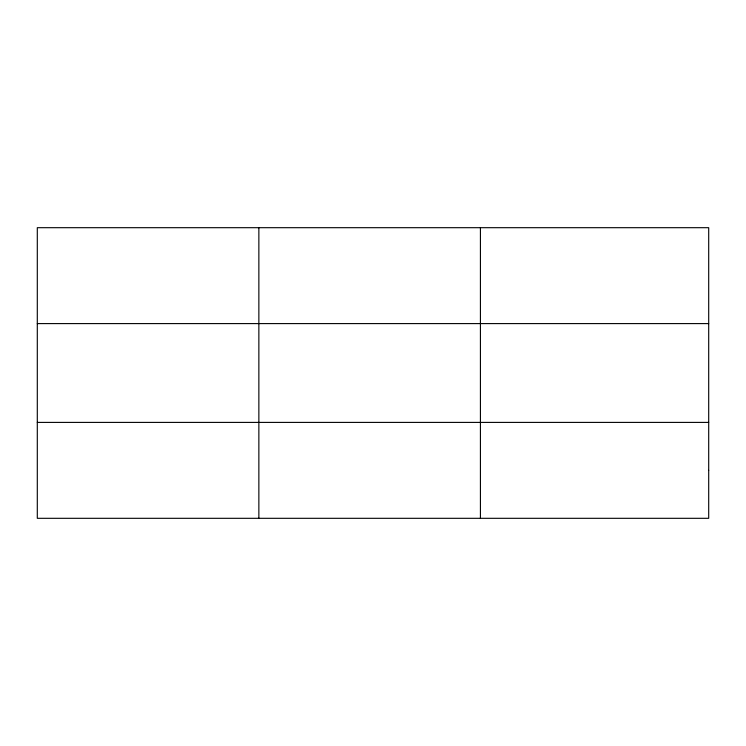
<?xml version="1.0" encoding="UTF-8"?>
<svg xmlns="http://www.w3.org/2000/svg" width="746" height="746" viewBox="0 0 746 746"><rect width="100%" height="100%" fill="white"/><g stroke="black" fill="none" stroke-linecap="round" stroke-linejoin="round"><path stroke-width="1.12" d="M258.862 518.311L258.862 227.689M480.424 518.311L480.424 227.689M37.3 323.596L708.7 323.596M37.3 422.404L708.7 422.404M708.7 470.353L708.7 518.311L37.3 518.311L37.3 227.689L708.7 227.689L708.7 470.353"/></g></svg>
